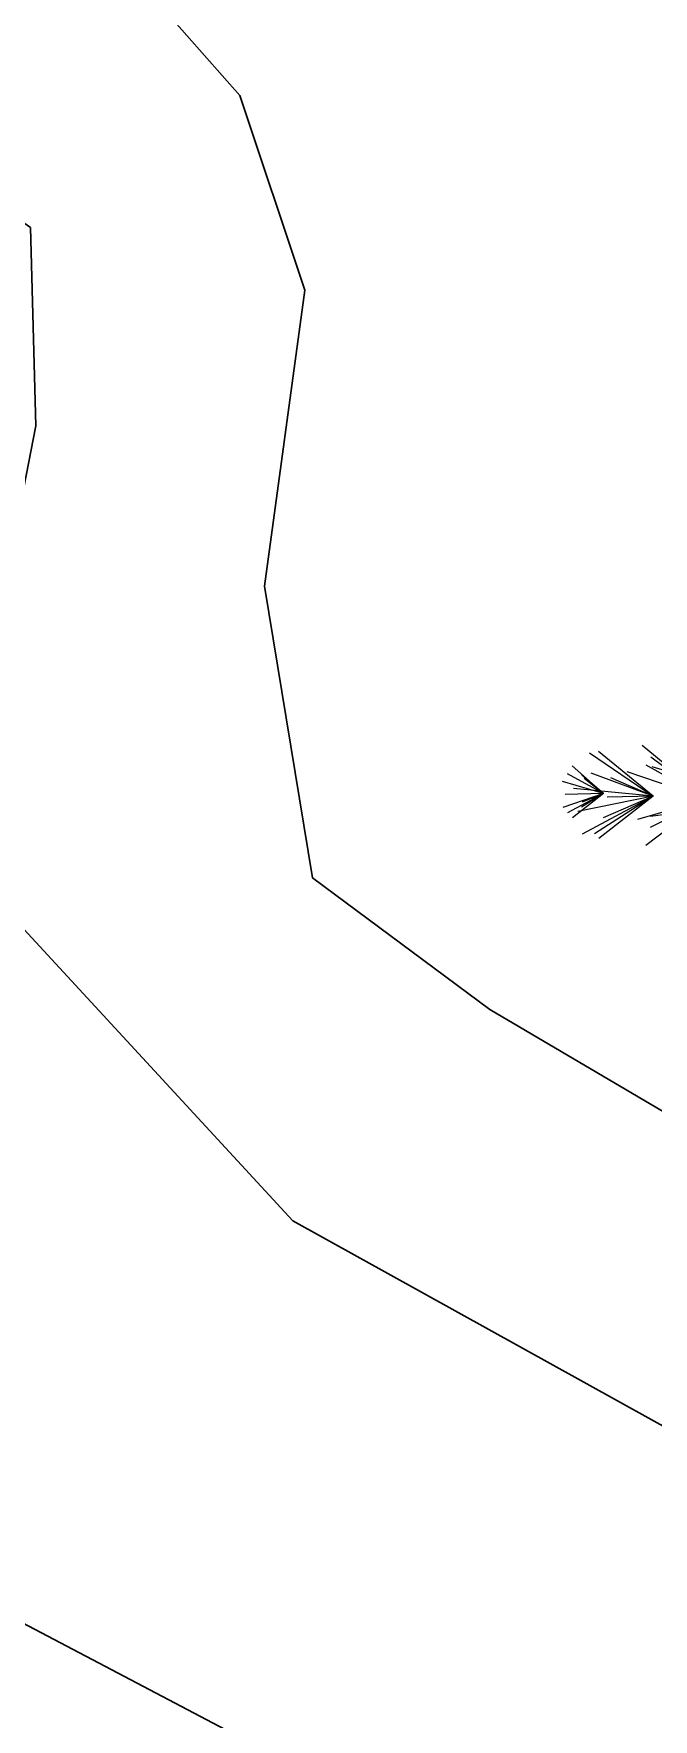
# Model space of a CAD drawing. Header units: metres. Extents: x -460 to 31334, y -1777 to 24987.
# Drawn here: x 378.571 to 378.884, y -818.287 to -817.436 of the extents above; entities that cross this region are included whole.
import ezdxf

# ---------------------------------------------------------------- set-up
doc = ezdxf.new("R2010")
doc.units = ezdxf.units.M
doc.header["$MEASUREMENT"] = 0
doc.layers.add('01 FURNITURE', color=8, linetype='Continuous')
doc.layers.add('TREES PLANTS', color=82, linetype='Continuous', lineweight=5)

# ---------------------------------------------------------------- blocks, each defined once
blk = doc.blocks.new('TREES_11')
at = {"layer": 'TREES PLANTS', "color": 82, "true_color": 0x34d100}
for p, q in [((-0.6223, -1.3934), (-0.7429, -1.791)), ((-0.6223, -1.3934), (-0.7429, -1.791)), ((-0.6223, -1.3934), (-0.569, -1.7966)), ((-0.6223, -1.3934), (-0.569, -1.7966)), ((-0.63, -1.5996), (-0.8175, -1.8259)), ((-0.63, -1.5996), (-0.8175, -1.8259)), ((-0.63, -1.5996), (-0.7761, -1.7962)), ((-0.63, -1.5996), (-0.7761, -1.7962)), ((-0.63, -1.5996), (-0.7484, -1.8116)), ((-0.63, -1.5996), (-0.7484, -1.8116)), ((-0.63, -1.5996), (-0.725, -1.8788)), ((-0.63, -1.5996), (-0.725, -1.8788)), ((-0.63, -1.5996), (-0.5306, -1.798)), ((-0.63, -1.5996), (-0.4669, -1.8127)), ((-0.5587, -1.8416), (-0.63, -1.5996)), ((-0.63, -1.5996), (-0.5306, -1.798)), ((-0.63, -1.5996), (-0.4669, -1.8127)), ((-0.5587, -1.8416), (-0.63, -1.5996)), ((-0.6394, -1.7881), (-0.7965, -1.9789)), ((-0.6394, -1.7881), (-0.7965, -1.9789)), ((-0.792, -2.0101), (-0.6394, -1.7881)), ((-0.792, -2.0101), (-0.6394, -1.7881)), ((-0.6394, -1.7881), (-0.7206, -2.0042)), ((-0.6394, -1.7881), (-0.7206, -2.0042)), ((-0.6394, -1.7881), (-0.7042, -1.9353)), ((-0.6394, -1.7881), (-0.7042, -1.9353)), ((-0.6394, -1.7881), (-0.6663, -2.067)), ((-0.6394, -1.7881), (-0.6663, -2.067)), ((-0.6394, -1.7881), (-0.508, -1.9933)), ((-0.6394, -1.7881), (-0.5864, -2.0518)), ((-0.6394, -1.7881), (-0.5066, -2.0366)), ((-0.6394, -1.7881), (-0.6368, -1.9485)), ((-0.6394, -1.7881), (-0.4919, -1.9774)), ((-0.6394, -1.7881), (-0.5644, -1.9629)), ((-0.6394, -1.7881), (-0.508, -1.9933)), ((-0.6394, -1.7881), (-0.5864, -2.0518)), ((-0.6394, -1.7881), (-0.5066, -2.0366)), ((-0.6394, -1.7881), (-0.6368, -1.9485)), ((-0.6394, -1.7881), (-0.4919, -1.9774)), ((-0.6394, -1.7881), (-0.5644, -1.9629)), ((-0.649, -1.9609), (-0.7461, -2.0713)), ((-0.649, -1.9609), (-0.7461, -2.0713)), ((-0.649, -1.9609), (-0.7185, -2.0881)), ((-0.649, -1.9609), (-0.7185, -2.0881)), ((-0.649, -1.9609), (-0.7137, -2.0371)), ((-0.649, -1.9609), (-0.7137, -2.0371)), ((-0.7033, -2.0286), (-0.649, -1.9609)), ((-0.7033, -2.0286), (-0.649, -1.9609)), ((-0.649, -1.9609), (-0.6909, -2.1048)), ((-0.649, -1.9609), (-0.6909, -2.1048)), ((-0.649, -1.9609), (-0.6191, -2.0366)), ((-0.649, -1.9609), (-0.6008, -2.0384)), ((-0.649, -1.9609), (-0.6456, -2.0955)), ((-0.649, -1.9609), (-0.564, -2.0701)), ((-0.649, -1.9609), (-0.5999, -2.1043)), ((-0.649, -1.9609), (-0.5819, -2.0872)), ((-0.649, -1.9609), (-0.6191, -2.0366)), ((-0.649, -1.9609), (-0.6008, -2.0384)), ((-0.649, -1.9609), (-0.6456, -2.0955)), ((-0.649, -1.9609), (-0.564, -2.0701)), ((-0.649, -1.9609), (-0.5999, -2.1043)), ((-0.649, -1.9609), (-0.5819, -2.0872))]:
    blk.add_line(p, q, dxfattribs=at)

msp = doc.modelspace()

# ---------------------------------------------------------------- linework, layer by layer
at = {"layer": '01 FURNITURE', "color": 4, "lineweight": 30}
for points in [[(377.54969, -817.5608), (377.81406, -817.04338), (378.24934, -817.31405), (378.51905, -817.49806), (378.56961, -817.53345), (378.57226, -817.63347), (378.54037, -817.79704), (378.55633, -817.87697), (378.70213, -818.03488), (378.93238, -818.16271), (379.25216, -818.31398), (379.30566, -818.34807), (379.20766, -818.57593), (378.13824, -818.01311), (377.54969, -817.73024)], [(379.72394, -819.01297), (379.71886, -818.90141), (379.64605, -818.80304), (379.53954, -818.74376), (379.35636, -818.64181), (379.43608, -818.41026), (379.43608, -818.32595), (379.38416, -818.23732), (379.20245, -818.13355), (378.93039, -818.00407), (378.80156, -817.92817), (378.71205, -817.86177), (378.68771, -817.71456), (378.70812, -817.56504), (378.67538, -817.46682), (378.59513, -817.37575)]]:
    msp.add_lwpolyline(points, dxfattribs=at)

# ---------------------------------------------------------------- block references
at = {"lineweight": 9, "xscale": 0.1441398928167146, "yscale": 0.1441398928167146, "zscale": 0.1441398928167146, "rotation": 270}
msp.add_blockref('TREES_11', (379.1416, -817.91274), dxfattribs=at)

doc.saveas('drawing.dxf')
